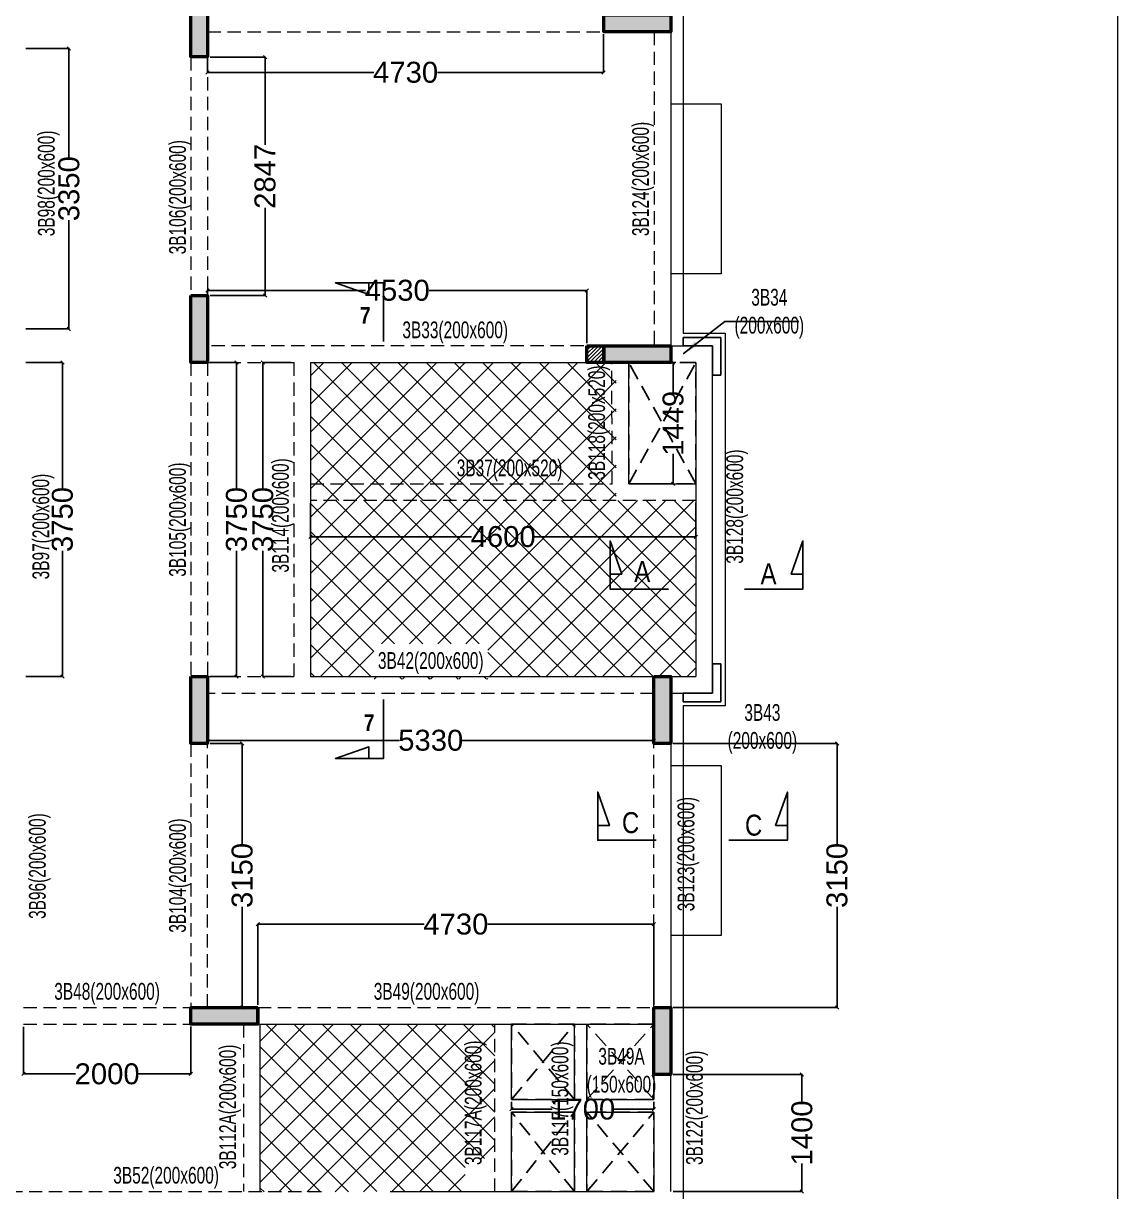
# Model space of a CAD drawing. Header units: millimetres. Extents: x 26 to 37382, y 45 to 77360.
# Drawn here: x 24316 to 37382, y 35450 to 49399 of the extents above; entities that cross this region are included whole.
import ezdxf
from ezdxf.enums import TextEntityAlignment as Align

# ---------------------------------------------------------------- set-up
doc = ezdxf.new("R2010")
doc.units = ezdxf.units.MM
for name, pattern in [('CONTINU', [0]), ('DASHED', [0.75, 0.5, -0.25]), ('HIDDEN', [9.525, 6.35, -3.175])]:
    doc.linetypes.add(name, pattern=pattern)
for name, color, linetype, lineweight in [('A-BOXING PROJECTION', 8, 'Continuous', 9), ('A-CLMN', 5, 'Continuous', 50), ('A-CONC', 5, 'Continuous', 40), ('A-CONC-PATT', 253, 'Continuous', 0), ('S - BEAM', 7, 'Continuous', 13), ('S - BEAM TXT', 30, 'Continuous', 13), ('STR-Stair', 1, 'Continuous', 13)]:
    doc.layers.add(name, color=color, linetype=linetype, lineweight=lineweight)
for name, color, linetype in [('BAND DETAILS', 2, 'Continuous'), ('PC-Detail-Light', 7, 'Continuous'), ('S-DIM', 8, 'Continuous'), ('SECTION', 4, 'CONTINU'), ('SL-FW-HIDDEN', 1, 'Continuous'), ('TOILET SUNK BY80', 240, 'Continuous')]:
    doc.layers.add(name, color=color, linetype=linetype)
doc.styles.add('S - GRID TXT', font='ARIALNB.TTF')
doc.styles.add('SD', font='ARIALNB.TTF')
doc.styles.add('SED', font='ARIALN.TTF', dxfattribs={"height": 50})
doc.styles.add('SOBHA', font='arial.ttf')
doc.styles.add('TITLE', font='tahoma.ttf')
doc.dimstyles.new('S--20', dxfattribs={"dimscale": 20, "dimtxt": 12.5, "dimasz": 2, "dimexe": 0.25, "dimexo": 1.5, "dimgap": 0.1, "dimtad": 0, "dimdec": 0, "dimrnd": 0.0005, "dimzin": 0, "dimdsep": 46, "dimtxsty": 'SOBHA', "dimblk": 'OBLIQUE', "dimcen": 0.09, "dimclrd": 8, "dimclre": 8, "dimclrt": 4, "dimadec": 0, "dimazin": 0, "dimtfac": 1, "dimtdec": 0, "dimtofl": 0, "dimtmove": 0, "dimatfit": 3, "dimfxl": 0.18, "dimtolj": 1, "dimtzin": 0, "dimlwd": -1, "dimlwe": -1, "dimarcsym": 0})

# ---------------------------------------------------------------- blocks, each defined once
blk = doc.blocks.new('*U80')
at = {"layer": 'SL-FW-HIDDEN', "linetype": 'HIDDEN', "ltscale": 30}
for p, q in [((801, 1449), (0, 0)), ((0, 1449), (801, 0))]:
    blk.add_line(p, q, dxfattribs=at)
blk.add_lwpolyline([(0, 1449), (801, 1449), (801, 0), (0, 0)], close=True, dxfattribs=at)
at = {"layer": 'SL-FW-HIDDEN', "linetype": 'DASHED', "ltscale": 250, "style": 'TITLE'}
blk.add_attdef('DECRIPTION', text='', height=125, dxfattribs=at).set_placement((960, 116), align=Align.MIDDLE_CENTER)
blk = doc.blocks.new('_Oblique')
at = {"color": 0, "linetype": 'ByBlock', "lineweight": -2}
blk.add_line((-0.5, -0.5), (0.5, 0.5), dxfattribs=at)
blk = doc.blocks.new('*U90')
at = {"layer": 'SL-FW-HIDDEN', "linetype": 'HIDDEN', "ltscale": 30}
for p, q in [((800, 900), (0, 0)), ((0, 900), (800, 0))]:
    blk.add_line(p, q, dxfattribs=at)
blk.add_lwpolyline([(0, 900), (800, 900), (800, 0), (0, 0)], close=True, dxfattribs=at)
at = {"layer": 'SL-FW-HIDDEN', "linetype": 'DASHED', "ltscale": 250, "style": 'TITLE'}
blk.add_attdef('DECRIPTION', text='', height=125, dxfattribs=at).set_placement((960, 116), align=Align.MIDDLE_CENTER)
blk = doc.blocks.new('*U92')
at = {"layer": 'SL-FW-HIDDEN', "linetype": 'HIDDEN', "ltscale": 30}
for p, q in [((800, 949), (0, 0)), ((0, 949), (800, 0))]:
    blk.add_line(p, q, dxfattribs=at)
blk.add_lwpolyline([(0, 949), (800, 949), (800, 0), (0, 0)], close=True, dxfattribs=at)
at = {"layer": 'SL-FW-HIDDEN', "linetype": 'DASHED', "ltscale": 250, "style": 'TITLE'}
blk.add_attdef('DECRIPTION', text='', height=125, dxfattribs=at).set_placement((960, 116), align=Align.MIDDLE_CENTER)
blk = doc.blocks.new('*U89')
at = {"layer": 'SL-FW-HIDDEN', "linetype": 'HIDDEN', "ltscale": 30}
for p, q in [((750, 900), (0, 0)), ((0, 900), (750, 0))]:
    blk.add_line(p, q, dxfattribs=at)
blk.add_lwpolyline([(0, 900), (750, 900), (750, 0), (0, 0)], close=True, dxfattribs=at)
at = {"layer": 'SL-FW-HIDDEN', "linetype": 'DASHED', "ltscale": 250, "style": 'TITLE'}
blk.add_attdef('DECRIPTION', text='', height=125, dxfattribs=at).set_placement((960, 116), align=Align.MIDDLE_CENTER)
blk = doc.blocks.new('*U91')
at = {"layer": 'SL-FW-HIDDEN', "linetype": 'HIDDEN', "ltscale": 30}
for p, q in [((750, 950), (0, 0)), ((0, 950), (750, 0))]:
    blk.add_line(p, q, dxfattribs=at)
blk.add_lwpolyline([(0, 950), (750, 950), (750, 0), (0, 0)], close=True, dxfattribs=at)
at = {"layer": 'SL-FW-HIDDEN', "linetype": 'DASHED', "ltscale": 250, "style": 'TITLE'}
blk.add_attdef('DECRIPTION', text='', height=125, dxfattribs=at).set_placement((960, 116), align=Align.MIDDLE_CENTER)
blk = doc.blocks.new('FFR')
at = {"layer": 'A-CONC-PATT'}
h = blk.add_hatch(color=256, dxfattribs=at)
h.dxf.hatch_style = 1
h.paths.add_polyline_path([(18370, 20080), (18170, 20080), (18170, 19280), (18370, 19280)])
h = blk.add_hatch(color=256, dxfattribs=at)
h.dxf.hatch_style = 1
h.paths.add_polyline_path([(23900, 19580), (23900, 19780), (23100, 19780), (23100, 19580)])
h = blk.add_hatch(color=256, dxfattribs=at)
h.dxf.hatch_style = 1
h.paths.add_polyline_path([(18370, 16430), (18170, 16430), (18170, 15630), (18370, 15630)])
h = blk.add_hatch(color=256, dxfattribs=at)
h.dxf.hatch_style = 1
h.paths.add_polyline_path([(23900, 15630), (23900, 15830), (23100, 15830), (23100, 15630)])
h = blk.add_hatch(color=256, dxfattribs=at)
h.dxf.hatch_style = 1
h.paths.add_polyline_path([(18370, 11880), (18170, 11880), (18170, 11080), (18370, 11080)])
h = blk.add_hatch(color=256, dxfattribs=at)
h.dxf.hatch_style = 1
h.paths.add_polyline_path([(23900, 11880), (23700, 11880), (23700, 11080), (23900, 11080)])
h = blk.add_hatch(color=256, dxfattribs=at)
h.dxf.hatch_style = 1
h.paths.add_polyline_path([(18970, 7730), (18970, 7930), (18170, 7930), (18170, 7730)])
h = blk.add_hatch(color=256, dxfattribs=at)
h.dxf.hatch_style = 1
h.paths.add_polyline_path([(23900, 7930), (23700, 7930), (23700, 7130), (23900, 7130)])
at = {"layer": 'PC-Detail-Light', "linetype": 'ByBlock'}
h = blk.add_hatch(dxfattribs=at)
h.set_pattern_fill('ANSI31', color=8, scale=10)
h.set_pattern_definition([(45, (40025.56, 2210502.12), (-22.4506403, 22.4506403), [])])
h.paths.add_polyline_path([(22900, 15830), (23100, 15830), (23100, 15630), (22900, 15630)])
at = {"layer": 'A-CLMN'}
for points, elevation in [([(18170, 20080), (18370, 20080), (18370, 19280), (18170, 19280)], 1), ([(23900, 19780), (23900, 19580), (23100, 19580), (23100, 19780)], 1), ([(22900, 15830), (23100, 15830), (23100, 15630), (22900, 15630)], 0), ([(23900, 15830), (23900, 15630), (23100, 15630), (23100, 15830)], 0)]:
    blk.add_lwpolyline(points, close=True, dxfattribs=dict(at, elevation=elevation))
for points in [[(18170, 16430), (18370, 16430), (18370, 15630), (18170, 15630)], [(18170, 11880), (18370, 11880), (18370, 11080), (18170, 11080)], [(23700, 11880), (23900, 11880), (23900, 11080), (23700, 11080)], [(18970, 7930), (18970, 7730), (18170, 7730), (18170, 7930)], [(23700, 7930), (23900, 7930), (23900, 7130), (23700, 7130)]]:
    blk.add_lwpolyline(points, close=True, dxfattribs=at)
at = {"layer": 'A-CLMN', "elevation": 0}
blk.add_lwpolyline([(18970, 7730), (18970, 7930)], dxfattribs=at)
at = {"layer": 'A-CONC', "ltscale": 50, "elevation": 0}
blk.add_lwpolyline([(18170, 7930), (18170, 7730)], dxfattribs=at)
blk.add_lwpolyline([(18170, 7930), (18170, 7730)], dxfattribs=at)
blk = doc.blocks.new('ELEVATION FEATURE - ELEVATION FEATURE-2962623-SECOND FLOOR LEVEL')
at = {"layer": 'A-BOXING PROJECTION', "color": 2}
for p, q in [((5002168, 4974916), (5002168, 4970966)), ((5002168, 4970966), (5002168, 4968226)), ((5002168, 4968226), (5002668, 4968226)), ((5002668, 4968226), (5002668, 4963776)), ((5002668, 4963776), (5002168, 4963776)), ((5002168, 4963776), (5002168, 4963066)), ((5002168, 4963066), (5002168, 4952096))]:
    blk.add_line(p, q, dxfattribs=at)
at = {"layer": 'A-BOXING PROJECTION', "color": 2, "lineweight": 25}
for p, q in [((5002168, 4968176), (5002168, 4968076)), ((5002618, 4968176), (5002168, 4968176)), ((5002168, 4968076), (5002518, 4968076)), ((5002518, 4968076), (5002518, 4967726)), ((5002618, 4967726), (5002618, 4968176)), ((5002518, 4967726), (5002618, 4967726)), ((5002618, 4964276), (5002518, 4964276)), ((5002518, 4964276), (5002518, 4963926)), ((5002618, 4963826), (5002618, 4964276)), ((5002518, 4963926), (5002168, 4963926)), ((5002168, 4963926), (5002168, 4963826)), ((5002168, 4963826), (5002618, 4963826))]:
    blk.add_line(p, q, dxfattribs=at)
blk = doc.blocks.new('A$C420997f2')
at = {"layer": 'SECTION', "color": 5, "ltscale": 1000}
for points, elevation in [([(23674, 11725), (22977, 11725), (22977, 12300), (23116, 11901), (22977, 11901)], -1), ([(24581, 11725), (25279, 11725), (25279, 12300), (25139, 11901), (25279, 11901)], 0), ([(23527, 8725), (22830, 8725), (22830, 9300), (22969, 8902), (22830, 8902)], -1), ([(24395, 8725), (25093, 8725), (25093, 9300), (24953, 8902), (25093, 8902)], 0)]:
    blk.add_lwpolyline(points, dxfattribs=dict(at, elevation=elevation))
at = {"layer": 'SECTION', "linetype": 'Continuous', "style": 'SED'}
for s, p in [('A', (23265, 11811, -1)), ('A', (24773, 11781, 0)), ('C', (23118, 8811, -1)), ('C', (24587, 8781, 0))]:
    blk.add_text(s, height=250, rotation=0.0105, dxfattribs=at).set_placement(p)
blk = doc.blocks.new('*D260')
at = {"layer": 'Defpoints', "color": 0, "linetype": 'ByBlock', "transparency": 16777216}
for p in [(26515, 49300, 1), (31245, 49300, 1), (31245, 48814)]:
    blk.add_point(p, dxfattribs=at)
at = {"layer": 'S-DIM', "color": 8, "transparency": 16777216}
for p, q in [((26515, 49270), (26515, 48809)), ((31245, 49270), (31245, 48809)), ((26515, 48814), (28500, 48814)), ((31245, 48814), (29260, 48814))]:
    blk.add_line(p, q, dxfattribs=at)
at = {"layer": 'S-DIM', "color": 8, "linetype": 'ByBlock', "transparency": 16777216, "xscale": 40, "yscale": 40, "zscale": 40, "rotation": 180}
blk.add_blockref('_Oblique', (26515, 48814), dxfattribs=at)
at = {"layer": 'S-DIM', "color": 8, "linetype": 'ByBlock', "transparency": 16777216, "xscale": 40, "yscale": 40, "zscale": 40}
blk.add_blockref('_Oblique', (31245, 48814), dxfattribs=at)
at = {"layer": 'S-DIM', "color": 4, "linetype": 'ByBlock', "transparency": 16777216, "insert": (28880, 48814), "char_height": 250, "attachment_point": 5, "style": 'SOBHA'}
blk.add_mtext('\\A1;4730', dxfattribs=at)
blk = doc.blocks.new('*D370')
at = {"layer": 'Defpoints', "color": 0, "linetype": 'ByBlock', "transparency": 16777216}
for p in [(31045, 46211), (26515, 45550), (31045, 45550, 0)]:
    blk.add_point(p, dxfattribs=at)
at = {"layer": 'S-DIM', "color": 8, "transparency": 16777216}
for p, q in [((26515, 45580), (26515, 46216)), ((26515, 46211), (28401, 46211)), ((31045, 46211), (29160, 46211)), ((31045, 45580), (31045, 46216))]:
    blk.add_line(p, q, dxfattribs=at)
at = {"layer": 'S-DIM', "color": 8, "linetype": 'ByBlock', "transparency": 16777216, "xscale": 40, "yscale": 40, "zscale": 40, "rotation": 180}
blk.add_blockref('_Oblique', (26515, 46211), dxfattribs=at)
at = {"layer": 'S-DIM', "color": 8, "linetype": 'ByBlock', "transparency": 16777216, "xscale": 40, "yscale": 40, "zscale": 40}
blk.add_blockref('_Oblique', (31045, 46211), dxfattribs=at)
at = {"layer": 'S-DIM', "color": 4, "linetype": 'ByBlock', "transparency": 16777216, "insert": (28780, 46211), "char_height": 250, "attachment_point": 5, "style": 'SOBHA'}
blk.add_mtext('\\A1;4530', dxfattribs=at)
blk = doc.blocks.new('*D371')
at = {"layer": 'Defpoints', "color": 0, "linetype": 'ByBlock', "transparency": 16777216}
for p in [(27745, 43702), (32345, 43703, -1), (32345, 43270)]:
    blk.add_point(p, dxfattribs=at)
at = {"layer": 'S-DIM', "color": 8, "transparency": 16777216}
for p, q in [((27745, 43672), (27745, 43265)), ((32345, 43673), (32345, 43265)), ((27745, 43270), (29666, 43270)), ((32345, 43270), (30425, 43270))]:
    blk.add_line(p, q, dxfattribs=at)
at = {"layer": 'S-DIM', "color": 8, "linetype": 'ByBlock', "transparency": 16777216, "xscale": 40, "yscale": 40, "zscale": 40, "rotation": 180}
blk.add_blockref('_Oblique', (27745, 43270), dxfattribs=at)
at = {"layer": 'S-DIM', "color": 8, "linetype": 'ByBlock', "transparency": 16777216, "xscale": 40, "yscale": 40, "zscale": 40}
blk.add_blockref('_Oblique', (32345, 43270), dxfattribs=at)
at = {"layer": 'S-DIM', "color": 4, "linetype": 'ByBlock', "transparency": 16777216, "insert": (30045, 43270), "char_height": 250, "attachment_point": 5, "style": 'SOBHA'}
blk.add_mtext('\\A1;4600', dxfattribs=at)
blk = doc.blocks.new('*D374')
at = {"layer": 'Defpoints', "color": 0, "linetype": 'ByBlock', "transparency": 16777216}
for p in [(26515, 41400), (31845, 41400, 0), (31845, 40838)]:
    blk.add_point(p, dxfattribs=at)
at = {"layer": 'S-DIM', "color": 8, "transparency": 16777216}
for p, q in [((26515, 41370), (26515, 40833)), ((31845, 41370), (31845, 40833)), ((26515, 40838), (28806, 40838)), ((31845, 40838), (29555, 40838))]:
    blk.add_line(p, q, dxfattribs=at)
at = {"layer": 'S-DIM', "color": 8, "linetype": 'ByBlock', "transparency": 16777216, "xscale": 40, "yscale": 40, "zscale": 40, "rotation": 180}
blk.add_blockref('_Oblique', (26515, 40838), dxfattribs=at)
at = {"layer": 'S-DIM', "color": 8, "linetype": 'ByBlock', "transparency": 16777216, "xscale": 40, "yscale": 40, "zscale": 40}
blk.add_blockref('_Oblique', (31845, 40838), dxfattribs=at)
at = {"layer": 'S-DIM', "color": 4, "linetype": 'ByBlock', "transparency": 16777216, "insert": (29180, 40838), "char_height": 250, "attachment_point": 5, "style": 'SOBHA'}
blk.add_mtext('\\A1;5330', dxfattribs=at)
blk = doc.blocks.new('*D266')
at = {"layer": 'Defpoints', "color": 0, "linetype": 'ByBlock', "transparency": 16777216}
for p in [(24316, 37449, 0), (26315, 37450, 0), (26315, 36855)]:
    blk.add_point(p, dxfattribs=at)
at = {"layer": 'S-DIM', "color": 8, "transparency": 16777216}
for p, q in [((24316, 37419), (24316, 36850)), ((26315, 37420), (26315, 36850)), ((24316, 36855), (24939, 36855)), ((26315, 36855), (25693, 36855))]:
    blk.add_line(p, q, dxfattribs=at)
at = {"layer": 'S-DIM', "color": 8, "linetype": 'ByBlock', "transparency": 16777216, "xscale": 40, "yscale": 40, "zscale": 40, "rotation": 180}
blk.add_blockref('_Oblique', (24316, 36855), dxfattribs=at)
at = {"layer": 'S-DIM', "color": 8, "linetype": 'ByBlock', "transparency": 16777216, "xscale": 40, "yscale": 40, "zscale": 40}
blk.add_blockref('_Oblique', (26315, 36855), dxfattribs=at)
at = {"layer": 'S-DIM', "color": 4, "linetype": 'ByBlock', "transparency": 16777216, "insert": (25316, 36855), "char_height": 250, "attachment_point": 5, "style": 'SOBHA'}
blk.add_mtext('\\A1;2000', dxfattribs=at)
blk = doc.blocks.new('*D378')
at = {"layer": 'Defpoints', "color": 0, "linetype": 'ByBlock', "transparency": 16777216}
for p in [(31845, 38643), (27115, 37650, 0), (31845, 37650)]:
    blk.add_point(p, dxfattribs=at)
at = {"layer": 'S-DIM', "color": 8, "transparency": 16777216}
for p, q in [((27115, 37680), (27115, 38648)), ((27115, 38643), (29101, 38643)), ((31845, 38643), (29860, 38643)), ((31845, 37680), (31845, 38648))]:
    blk.add_line(p, q, dxfattribs=at)
at = {"layer": 'S-DIM', "color": 8, "linetype": 'ByBlock', "transparency": 16777216, "xscale": 40, "yscale": 40, "zscale": 40, "rotation": 180}
blk.add_blockref('_Oblique', (27115, 38643), dxfattribs=at)
at = {"layer": 'S-DIM', "color": 8, "linetype": 'ByBlock', "transparency": 16777216, "xscale": 40, "yscale": 40, "zscale": 40}
blk.add_blockref('_Oblique', (31845, 38643), dxfattribs=at)
at = {"layer": 'S-DIM', "color": 4, "linetype": 'ByBlock', "transparency": 16777216, "insert": (29480, 38643), "char_height": 250, "attachment_point": 5, "style": 'SOBHA'}
blk.add_mtext('\\A1;4730', dxfattribs=at)
blk = doc.blocks.new('*D267')
at = {"layer": 'Defpoints', "color": 0, "linetype": 'ByBlock', "transparency": 16777216}
for p in [(30145, 36550, -1), (31845, 36550, -1), (31845, 36434)]:
    blk.add_point(p, dxfattribs=at)
at = {"layer": 'S-DIM', "color": 8, "transparency": 16777216}
for p, q in [((30145, 36520), (30145, 36429)), ((30145, 36434), (30632, 36434)), ((31845, 36434), (31359, 36434)), ((31845, 36520), (31845, 36429))]:
    blk.add_line(p, q, dxfattribs=at)
at = {"layer": 'S-DIM', "color": 8, "linetype": 'ByBlock', "transparency": 16777216, "xscale": 40, "yscale": 40, "zscale": 40, "rotation": 180}
blk.add_blockref('_Oblique', (30145, 36434), dxfattribs=at)
at = {"layer": 'S-DIM', "color": 8, "linetype": 'ByBlock', "transparency": 16777216, "xscale": 40, "yscale": 40, "zscale": 40}
blk.add_blockref('_Oblique', (31845, 36434), dxfattribs=at)
at = {"layer": 'S-DIM', "color": 4, "linetype": 'ByBlock', "transparency": 16777216, "insert": (30995, 36434), "char_height": 250, "attachment_point": 5, "style": 'SOBHA'}
blk.add_mtext('\\A1;1700', dxfattribs=at)
blk = doc.blocks.new('*D340')
at = {"layer": 'Defpoints', "color": 0, "linetype": 'ByBlock', "transparency": 16777216}
for p in [(24315, 45350, 0), (24782, 45350), (24315, 41600, 0)]:
    blk.add_point(p, dxfattribs=at)
at = {"layer": 'S-DIM', "color": 8, "transparency": 16777216}
for p, q in [((24345, 45350), (24787, 45350)), ((24782, 45350), (24782, 43849)), ((24782, 41600), (24782, 43100)), ((24345, 41600), (24787, 41600))]:
    blk.add_line(p, q, dxfattribs=at)
at = {"layer": 'S-DIM', "color": 8, "linetype": 'ByBlock', "transparency": 16777216, "xscale": 40, "yscale": 40, "zscale": 40}
for p, rotation in [((24782, 45350), 90), ((24782, 41600), 270)]:
    blk.add_blockref('_Oblique', p, dxfattribs=dict(at, rotation=rotation))
at = {"layer": 'S-DIM', "color": 4, "linetype": 'ByBlock', "transparency": 16777216, "insert": (24782, 43475), "char_height": 250, "attachment_point": 5, "rotation": 90, "style": 'SOBHA'}
blk.add_mtext('\\A1;3750', dxfattribs=at)
blk = doc.blocks.new('*D341')
at = {"layer": 'Defpoints', "color": 0, "linetype": 'ByBlock', "transparency": 16777216}
for p in [(24315, 49100, 1), (24315, 45750, 0), (24860, 45750)]:
    blk.add_point(p, dxfattribs=at)
at = {"layer": 'S-DIM', "color": 8, "transparency": 16777216}
for p, q in [((24345, 49100), (24865, 49100)), ((24860, 49100), (24860, 47799)), ((24860, 45750), (24860, 47050)), ((24345, 45750), (24865, 45750))]:
    blk.add_line(p, q, dxfattribs=at)
at = {"layer": 'S-DIM', "color": 8, "linetype": 'ByBlock', "transparency": 16777216, "xscale": 40, "yscale": 40, "zscale": 40}
for p, rotation in [((24860, 49100), 90), ((24860, 45750), 270)]:
    blk.add_blockref('_Oblique', p, dxfattribs=dict(at, rotation=rotation))
at = {"layer": 'S-DIM', "color": 4, "linetype": 'ByBlock', "transparency": 16777216, "insert": (24860, 47425), "char_height": 250, "attachment_point": 5, "rotation": 90, "style": 'SOBHA'}
blk.add_mtext('\\A1;3350', dxfattribs=at)
blk = doc.blocks.new('*D347')
at = {"layer": 'Defpoints', "color": 0, "linetype": 'ByBlock', "transparency": 16777216}
for p in [(26515, 40800), (26929, 40800), (26515, 37650)]:
    blk.add_point(p, dxfattribs=at)
at = {"layer": 'S-DIM', "color": 8, "transparency": 16777216}
for p, q in [((26545, 40800), (26934, 40800)), ((26929, 40800), (26929, 39599)), ((26929, 37650), (26929, 38850)), ((26545, 37650), (26934, 37650))]:
    blk.add_line(p, q, dxfattribs=at)
at = {"layer": 'S-DIM', "color": 8, "linetype": 'ByBlock', "transparency": 16777216, "xscale": 40, "yscale": 40, "zscale": 40}
for p, rotation in [((26929, 40800), 90), ((26929, 37650), 270)]:
    blk.add_blockref('_Oblique', p, dxfattribs=dict(at, rotation=rotation))
at = {"layer": 'S-DIM', "color": 4, "linetype": 'ByBlock', "transparency": 16777216, "insert": (26929, 39225), "char_height": 250, "attachment_point": 5, "rotation": 90, "style": 'SOBHA'}
blk.add_mtext('\\A1;3150', dxfattribs=at)
blk = doc.blocks.new('*D348')
at = {"layer": 'Defpoints', "color": 0, "linetype": 'ByBlock', "transparency": 16777216}
for p in [(26515, 45350, 0), (26515, 41600, 0), (26861, 41600)]:
    blk.add_point(p, dxfattribs=at)
at = {"layer": 'S-DIM', "color": 8, "transparency": 16777216}
for p, q in [((26545, 45350), (26866, 45350)), ((26861, 45350), (26861, 43849)), ((26861, 41600), (26861, 43100)), ((26545, 41600), (26866, 41600))]:
    blk.add_line(p, q, dxfattribs=at)
at = {"layer": 'S-DIM', "color": 8, "linetype": 'ByBlock', "transparency": 16777216, "xscale": 40, "yscale": 40, "zscale": 40}
for p, rotation in [((26861, 45350), 90), ((26861, 41600), 270)]:
    blk.add_blockref('_Oblique', p, dxfattribs=dict(at, rotation=rotation))
at = {"layer": 'S-DIM', "color": 4, "linetype": 'ByBlock', "transparency": 16777216, "insert": (26861, 43475), "char_height": 250, "attachment_point": 5, "rotation": 90, "style": 'SOBHA'}
blk.add_mtext('\\A1;3750', dxfattribs=at)
blk = doc.blocks.new('*D349')
at = {"layer": 'Defpoints', "color": 0, "linetype": 'ByBlock', "transparency": 16777216}
for p in [(26516, 48996, 0), (26516, 46149, 0), (27202, 46149)]:
    blk.add_point(p, dxfattribs=at)
at = {"layer": 'S-DIM', "color": 8, "transparency": 16777216}
for p, q in [((26546, 48996), (27207, 48996)), ((27202, 48996), (27202, 47950)), ((27202, 46149), (27202, 47195)), ((26546, 46149), (27207, 46149))]:
    blk.add_line(p, q, dxfattribs=at)
at = {"layer": 'S-DIM', "color": 8, "linetype": 'ByBlock', "transparency": 16777216, "xscale": 40, "yscale": 40, "zscale": 40}
for p, rotation in [((27202, 48996), 90), ((27202, 46149), 270)]:
    blk.add_blockref('_Oblique', p, dxfattribs=dict(at, rotation=rotation))
at = {"layer": 'S-DIM', "color": 4, "linetype": 'ByBlock', "transparency": 16777216, "insert": (27202, 47573), "char_height": 250, "attachment_point": 5, "rotation": 90, "style": 'SOBHA'}
blk.add_mtext('\\A1;2847', dxfattribs=at)
blk = doc.blocks.new('*D316')
at = {"layer": 'Defpoints', "color": 0, "linetype": 'ByBlock', "transparency": 16777216}
for p in [(27176, 45350), (27545, 45350), (27545, 41600)]:
    blk.add_point(p, dxfattribs=at)
at = {"layer": 'S-DIM', "color": 8, "transparency": 16777216}
for p, q in [((27515, 45350), (27171, 45350)), ((27176, 45350), (27176, 43849)), ((27176, 41600), (27176, 43100)), ((27515, 41600), (27171, 41600))]:
    blk.add_line(p, q, dxfattribs=at)
at = {"layer": 'S-DIM', "color": 8, "linetype": 'ByBlock', "transparency": 16777216, "xscale": 40, "yscale": 40, "zscale": 40}
for p, rotation in [((27176, 45350), 90), ((27176, 41600), 270)]:
    blk.add_blockref('_Oblique', p, dxfattribs=dict(at, rotation=rotation))
at = {"layer": 'S-DIM', "color": 4, "linetype": 'ByBlock', "transparency": 16777216, "insert": (27176, 43475), "char_height": 250, "attachment_point": 5, "rotation": 90, "style": 'SOBHA'}
blk.add_mtext('\\A1;3750', dxfattribs=at)
blk = doc.blocks.new('*D230')
at = {"layer": 'Defpoints', "color": 0, "linetype": 'ByBlock', "transparency": 16777216}
for p in [(31544, 45349, 0), (32075, 45349), (31545, 43900, 0)]:
    blk.add_point(p, dxfattribs=at)
at = {"layer": 'S-DIM', "color": 8, "transparency": 16777216}
for p, q in [((31574, 45349), (32080, 45349)), ((32075, 45349), (32075, 44988)), ((32075, 43900), (32075, 44261)), ((31575, 43900), (32080, 43900))]:
    blk.add_line(p, q, dxfattribs=at)
at = {"layer": 'S-DIM', "color": 8, "linetype": 'ByBlock', "transparency": 16777216, "xscale": 40, "yscale": 40, "zscale": 40}
for p, rotation in [((32075, 45349), 90), ((32075, 43900), 270)]:
    blk.add_blockref('_Oblique', p, dxfattribs=dict(at, rotation=rotation))
at = {"layer": 'S-DIM', "color": 4, "linetype": 'ByBlock', "transparency": 16777216, "insert": (32075, 44624), "char_height": 250, "attachment_point": 5, "rotation": 90, "style": 'SOBHA'}
blk.add_mtext('\\A1;1449', dxfattribs=at)
blk = doc.blocks.new('*D232')
at = {"layer": 'Defpoints', "color": 0, "linetype": 'ByBlock', "transparency": 16777216}
for p in [(32045, 36850, 0), (33613, 36850), (32045, 35450, 1)]:
    blk.add_point(p, dxfattribs=at)
at = {"layer": 'S-DIM', "color": 8, "transparency": 16777216}
for p, q in [((32075, 36850), (33618, 36850)), ((33613, 36850), (33613, 36513)), ((33613, 35450), (33613, 35787)), ((32075, 35450), (33618, 35450))]:
    blk.add_line(p, q, dxfattribs=at)
at = {"layer": 'S-DIM', "color": 8, "linetype": 'ByBlock', "transparency": 16777216, "xscale": 40, "yscale": 40, "zscale": 40}
for p, rotation in [((33613, 36850), 90), ((33613, 35450), 270)]:
    blk.add_blockref('_Oblique', p, dxfattribs=dict(at, rotation=rotation))
at = {"layer": 'S-DIM', "color": 4, "linetype": 'ByBlock', "transparency": 16777216, "insert": (33613, 36150), "char_height": 250, "attachment_point": 5, "rotation": 90, "style": 'SOBHA'}
blk.add_mtext('\\A1;1400', dxfattribs=at)
blk = doc.blocks.new('*D233')
at = {"layer": 'Defpoints', "color": 0, "linetype": 'ByBlock', "transparency": 16777216}
for p in [(32045, 40800, 0), (34032, 40800), (32045, 37650, 0)]:
    blk.add_point(p, dxfattribs=at)
at = {"layer": 'S-DIM', "color": 8, "transparency": 16777216}
for p, q in [((32075, 40800), (34037, 40800)), ((34032, 40800), (34032, 39599)), ((34032, 37650), (34032, 38850)), ((32075, 37650), (34037, 37650))]:
    blk.add_line(p, q, dxfattribs=at)
at = {"layer": 'S-DIM', "color": 8, "linetype": 'ByBlock', "transparency": 16777216, "xscale": 40, "yscale": 40, "zscale": 40}
for p, rotation in [((34032, 40800), 90), ((34032, 37650), 270)]:
    blk.add_blockref('_Oblique', p, dxfattribs=dict(at, rotation=rotation))
at = {"layer": 'S-DIM', "color": 4, "linetype": 'ByBlock', "transparency": 16777216, "insert": (34032, 39225), "char_height": 250, "attachment_point": 5, "rotation": 90, "style": 'SOBHA'}
blk.add_mtext('\\A1;3150', dxfattribs=at)
blk = doc.blocks.new('SECOND FLOOR ROOF FRAMING LAYOUT')
at = {"layer": 'TOILET SUNK BY80'}
h = blk.add_hatch(dxfattribs=at)
h.set_pattern_fill('ANSI37', color=256, scale=75, style=0)
h.set_pattern_definition([(45, (283947.7, -710907.1), (-168.379802, 168.379802), []), (135, (283947.7, -710907.1), (-168.379802, -168.379802), [])])
h.paths.add_polyline_path([(128324, -2559454), (124674, -2559458), (124674, -2561103), (128324, -2561099)])
h = blk.add_hatch(dxfattribs=at)
h.set_pattern_fill('ANSI37', color=256, scale=75, style=0)
h.set_pattern_definition([(45, (-66633.12, -372481.6), (-168.379802, 168.379802), []), (135, (-66633.12, -372481.6), (-168.379802, -168.379802), [])])
h.paths.add_polyline_path([(124674, -2561101), (124674, -2563204), (128775, -2563204), (128975, -2563204), (129275, -2563204), (129275, -2561101)])
h.paths.add_polyline_path([(125431, -2563235), (126790, -2563235), (126790, -2562813), (125431, -2562813)])
h = blk.add_hatch(dxfattribs=at)
h.set_pattern_fill('ANSI37', color=256, scale=75, style=0)
h.paths.add_polyline_path([(126874, -2567354), (124075, -2567355), (124074, -2569355), (125625, -2569354), (125625, -2569354), (126874, -2569354)])
h.paths.add_polyline_path([(126523, -2569354), (126875, -2569354), (126873, -2568959), (126521, -2568959)])
at = {"layer": 'S - BEAM', "linetype": 'HIDDEN', "ltscale": 25}
for p, q in [((123444, -2555504, 1), (128174, -2555504, 1)), ((128775, -2555504, 0), (128775, -2559254, 0)), ((123245, -2555807, 0), (123245, -2558654, 0)), ((123445, -2555807, 0), (123445, -2558654, 0)), ((128174, -2559254, 0), (123444, -2559254)), ((129475, -2559254, 1), (129475, -2559454, 1)), ((123244, -2559454, 0), (123244, -2563204, 0)), ((123444, -2559454, 0), (123444, -2563204, 0)), ((123444, -2559454, 0), (124474, -2559454, 0)), ((124474, -2559454), (124474, -2560904, -1)), ((129275, -2559454, 1), (128975, -2559454, 1)), ((124474, -2560904), (124474, -2563204)), ((123444, -2563204), (124474, -2563204, -1)), ((129474, -2563204), (129474, -2563404)), ((128774, -2563404, 0), (123444, -2563404)), ((123244, -2564004), (123244, -2567154)), ((123444, -2567154), (123444, -2564004)), ((128774, -2567154, 0), (128774, -2564004, 0)), ((121245, -2567154, 0), (123245, -2567154, 0)), ((124044, -2567154), (128774, -2567154)), ((121245, -2567354, 0), (123245, -2567354, 0)), ((123874, -2567354, 0), (123874, -2569354, 0)), ((121074, -2569354, 0), (124824, -2569354, 0))]:
    blk.add_line(p, q, dxfattribs=at)
at = {"layer": 'S - BEAM', "linetype": 'ByBlock', "ltscale": 25}
for p, q in [((128975, -2555504, 0), (128975, -2559254, 0)), ((128975, -2559254, 1), (129475, -2559254, 1)), ((124674, -2559454), (124674, -2560904, -1)), ((124674, -2559454), (128174, -2559454, 0)), ((129275, -2559454, 1), (129275, -2561101)), ((129474, -2563204), (129474, -2559454, 0)), ((124674, -2560904), (124674, -2563204)), ((129274, -2561100, -1), (129274, -2563204)), ((124674, -2563204), (128774, -2563204)), ((128974, -2563204, 0), (129274, -2563204)), ((129474, -2563404), (128975, -2563404, 0)), ((128974, -2564004, 0), (128974, -2567154, 0)), ((124044, -2567354), (124044, -2567354, 0)), ((124074, -2569354, 0), (124074, -2567354, 0)), ((124074, -2567354, 0), (128774, -2567354, 0)), ((128774, -2567354, 0), (128774, -2568254, -1)), ((128974, -2569354), (128974, -2567954, 0)), ((128774, -2568404, -1), (128774, -2569354, -1)), ((128774, -2568404, -1), (128774, -2569354, -1)), ((125624, -2569354, 0), (128024, -2569354, 0)), ((127973, -2569353, -2), (128773, -2569353, 0))]:
    blk.add_line(p, q, dxfattribs=at)
at = {"layer": 'S - BEAM', "color": 7, "linetype": 'ByBlock', "elevation": 0}
for points in [[(128975, -2556364), (129575, -2556364), (129575, -2558394), (128975, -2558394)], [(128975, -2564264), (129575, -2564264), (129575, -2566294), (128975, -2566294)]]:
    blk.add_lwpolyline(points, dxfattribs=at)
at = {"layer": 'S - BEAM', "linetype": 'HIDDEN', "ltscale": 25, "elevation": 0}
for points in [[(128274, -2560904), (128273, -2559454)], [(124674, -2560904), (128274, -2560904)], [(129275, -2561101), (124674, -2561101)], [(126874, -2569354), (126874, -2567354)]]:
    blk.add_lwpolyline(points, dxfattribs=at)
at = {"layer": 'S - BEAM', "linetype": 'ByBlock', "ltscale": 25}
for points, elevation in [([(128474, -2560904), (128473, -2559454)], 0), ([(128474, -2560904), (129275, -2560904)], 0), ([(127074, -2568254), (127074, -2567354)], -1), ([(127824, -2568254), (127824, -2567354)], 0), ([(127974, -2568254), (127974, -2567354)], 0), ([(127074, -2568254), (127824, -2568254)], 0), ([(127974, -2568254), (128774, -2568254)], -1), ([(127074, -2569354), (127074, -2568404)], -2), ([(127074, -2568404), (127824, -2568404)], 0), ([(127824, -2569354), (127824, -2568404)], -1), ([(127974, -2569354), (127974, -2568404)], -2), ([(127974, -2568404), (128774, -2568404)], 0)]:
    blk.add_lwpolyline(points, dxfattribs=dict(at, elevation=elevation))
at = {"layer": 'SECTION', "color": 5, "ltscale": 1000}
for points, elevation in [([(125545, -2559201), (125545, -2558503), (124970, -2558503), (125369, -2558643), (125369, -2558503)], 0), ([(125545, -2563479), (125545, -2564180), (124970, -2564180), (125369, -2564041), (125369, -2564180)], 1)]:
    blk.add_lwpolyline(points, dxfattribs=dict(at, elevation=elevation))
at = {"layer": 'SL-FW-HIDDEN', "color": 3, "linetype": 'DASHED', "lineweight": 5, "ltscale": 30, "xscale": -1, "rotation": 180}
for name, p in [('*U80', (128474, -2559454)), ('*U89', (127074, -2567354, -1)), ('*U90', (127974, -2567354, -1)), ('*U91', (127074, -2568404, -1)), ('*U92', (127974, -2568404, 0))]:
    blk.add_blockref(name, p, dxfattribs=at)
at = {"layer": 'S - BEAM TXT', "char_height": 200, "attachment_point": 8, "rotation": 90, "style": 'S - GRID TXT'}
for s, insert in [('{\\fSwis721 LtCn BT|b0|i0|c0|p34;\\W0.9;3B98(200x600)}', (121678, -2557315, 0)), ('{\\fSwis721 LtCn BT|b0|i0|c0|p34;\\W0.9;3B124(200x600)}', (128775, -2557262, 0)), ('{\\fSwis721 LtCn BT|b0|i0|c0|p34;\\W0.9;3B106(200x600)}', (123245, -2557480, 1)), ('{\\fSwis721 LtCn BT|b0|i0|c0|p34;\\W0.9;3B118(200x520)}', (128250, -2560171, 1)), ('{\\fSwis721 LtCn BT|b0|i0|c0|p34;\\W0.9;3B128(200x600)}', (129899, -2561174, -1)), ('{\\fSwis721 LtCn BT|b0|i0|c0|p34;\\W0.9;3B105(200x600)}', (123245, -2561330, 1)), ('{\\fSwis721 LtCn BT|b0|i0|c0|p34;\\W0.9;3B114(200x600)}', (124474, -2561280, -1)), ('{\\fSwis721 LtCn BT|b0|i0|c0|p34;\\W0.9;3B97(200x600)}', (121613, -2561413, 0)), ('{\\fSwis721 LtCn BT|b0|i0|c0|p34;\\W0.9;3B123(200x600)}', (129317, -2565324, 1)), ('{\\fSwis721 LtCn BT|b0|i0|c0|p34;\\W0.9;3B96(200x600)}', (121571, -2565467, 1)), ('{\\fSwis721 LtCn BT|b0|i0|c0|p34;\\W0.9;3B104(200x600)}', (123245, -2565580, 1)), ('{\\fSwis721 LtCn BT|b0|i0|c0|p34;\\W0.9;3B117A(200x600)}', (126776, -2568293, 1)), ('{\\fSwis721 LtCn BT|b0|i0|c0|p34;\\W0.9;3B117(150x600)}', (127812, -2568243, 1)), ('{\\fSwis721 LtCn BT|b0|i0|c0|p34;\\W0.9;3B122(200x600)}', (129418, -2568353, 1))]:
    blk.add_mtext(s, dxfattribs=dict(at, insert=insert))
at = {"layer": 'S - BEAM TXT', "char_height": 200, "attachment_point": 8, "style": 'S - GRID TXT'}
for s, insert in [('{\\fSwis721 LtCn BT|b0|i0|c0|p34;\\W0.9;3B34\\P(200x600)}', (130152, -2559168, 0)), ('{\\fSwis721 LtCn BT|b0|i0|c0|p34;\\W0.9;3B33(200x600)}', (126401, -2559224, 1)), ('{\\fSwis721 LtCn BT|b0|i0|c0|p34;\\W0.9;3B37(200x520)}', (127050, -2560872, -1)), ('{\\fSwis721 LtCn BT|b0|i0|c0|p34;\\W0.9;3B42(200x600)}', (126109, -2563172, 1)), ('{\\fSwis721 LtCn BT|b0|i0|c0|p34;\\W0.9;3B43\\P(200x600)}', (130069, -2564126, 0)), ('{\\fSwis721 LtCn BT|b0|i0|c0|p34;\\W0.9;3B48(200x600)}', (122244, -2567122, 1)), ('{\\fSwis721 LtCn BT|b0|i0|c0|p34;\\W0.9;3B49(200x600)}', (126059, -2567122, 1)), ('{\\fSwis721 LtCn BT|b0|i0|c0|p34;\\W0.9;3B49A\\P(150x600)}', (128387, -2568231, 1)), ('{\\fSwis721 LtCn BT|b0|i0|c0|p34;\\W0.9;3B52(200x600)}', (122949, -2569318, 1))]:
    blk.add_mtext(s, dxfattribs=dict(at, insert=insert))
at = {"layer": 'S - BEAM TXT', "color": 1, "insert": (123844, -2568342, 1), "char_height": 200, "attachment_point": 8, "rotation": 90, "style": 'S - GRID TXT'}
blk.add_mtext('{\\fSwis721 LtCn BT|b0|i0|c0|p34;\\W0.9;3B112A(200x600)}', dxfattribs=at)
at = {"layer": 'SECTION', "linetype": 'Continuous', "style": 'SD'}
for p in [(125264, -2558990, 0), (125309, -2563854, 1)]:
    blk.add_text('7', height=200, rotation=0.0105, dxfattribs=at).set_placement(p)
at = {"color": 254, "linetype": 'ByBlock', "true_color": 0xdbdbdb}
blk.add_leader([(129125, -2559350, -1), (129620, -2558963, -1), (130505, -2558963, -1)], dimstyle='S--20', override={"dimasz": 10, "dimgap": 0.1, "dimtad": 0, "dimclrd": 7}, dxfattribs=at)

msp = doc.modelspace()

# ---------------------------------------------------------------- linework, layer by layer
at = {"layer": 'STR-Stair', "linetype": 'ByBlock', "elevation": 0.1}
msp.add_lwpolyline([(25.7, 76081.6), (37382.5, 76081.6), (37382.5, 44.8), (25.7, 44.8)], close=True, dxfattribs=at)

# ---------------------------------------------------------------- block references
at = {"color": 1}
msp.add_blockref('SECOND FLOOR ROOF FRAMING LAYOUT', (-96928.8, 2604803.4), dxfattribs=at)
at = {"layer": 'A-BOXING PROJECTION'}
msp.add_blockref('ELEVATION FEATURE - ELEVATION FEATURE-2962623-SECOND FLOOR LEVEL', (-4969972.6, -4922525.9, -0.1), dxfattribs=at)
at = {"layer": 'BAND DETAILS', "linetype": 'ByBlock'}
for name, p in [('A$C420997f2', (8345.4, 30919.7)), ('FFR', (8145.4, 29719.7, -0.1))]:
    msp.add_blockref(name, p, dxfattribs=at)

# ---------------------------------------------------------------- dimensions: what is measured, and where the dimension line sits
at = {"layer": 'S-DIM', "linetype": 'ByBlock'}
for base, p1, p2, picture, middle in [((31245.4, 48814.3), (26515.2, 49299.7, 0.7), (31245.4, 49299.7, 0.7), '*D260', (28880.3, 48814.3)), ((31045.4, 46210.5), (26515.4, 45549.7), (31045.4, 45549.7, -0.3), '*D370', (28780.4, 46210.5)), ((32345.4, 43269.5), (27745.4, 43702.4), (32345.4, 43703, -0.7), '*D371', (30045.4, 43269.5)), ((31845.4, 40837.8), (26515.4, 41399.7), (31845.4, 41399.7, 0.1), '*D374', (29180.4, 40837.8)), ((31845.4, 38643.2), (27115.4, 37649.7, -0.1), (31845.4, 37649.7), '*D378', (29480.4, 38643.2)), ((26315.4, 36854.9), (24315.8, 37449, 0.2), (26315.4, 37449.7, -0.1), '*D266', (25315.6, 36854.9)), ((31845.4, 36433.7), (30145.4, 36549.7, -1.2), (31845.4, 36549.6, -0.6), '*D267', (30995.4, 36433.7))]:
    dim = msp.add_linear_dim(base=base, p1=p1, p2=p2, dimstyle='S--20', dxfattribs=at)
    dim.commit()
    dim.dimension.update_dxf_attribs({"geometry": picture, "text_midpoint": middle})
for base, p1, p2, picture, middle in [((24860, 45749.7), (24315.4, 49099.7, 0.7), (24315.4, 45749.7, 0.1), '*D341', (24860, 47424.7)), ((27202.1, 46149), (26516.1, 48996.4, 0.2), (26516.1, 46149, 0.2), '*D349', (27202.1, 47572.7)), ((24782.5, 45349.7), (24315.4, 41599.7, -0.1), (24315.4, 45349.7, 0.1), '*D340', (24782.5, 43474.7)), ((26861.1, 41599.7), (26515.4, 45349.7, 0.1), (26515.4, 41599.7, 0.1), '*D348', (26861.1, 43474.7)), ((27176.4, 45349.7), (27545.4, 41599.7), (27545.4, 45349.7), '*D316', (27176.4, 43474.7)), ((32075, 45349.1), (31544.8, 43899.7, 0.2), (31543.8, 45349.1, 0.2), '*D230', (32075, 44624.4)), ((26929.4, 40799.7), (26515.4, 37649.7), (26515.4, 40799.7), '*D347', (26929.4, 39224.7)), ((34031.9, 40799.7), (32045.4, 37649.7, 0.1), (32045.4, 40799.7, 0.1), '*D233', (34031.9, 39224.7)), ((33613.4, 36849.7), (32045.4, 35449.6, 0.5), (32045.4, 36849.7, -0.1), '*D232', (33613.4, 36149.6))]:
    dim = msp.add_linear_dim(base=base, p1=p1, p2=p2, angle=90, dimstyle='S--20', dxfattribs=at)
    dim.commit()
    dim.dimension.update_dxf_attribs({"geometry": picture, "text_midpoint": middle})

doc.saveas('drawing.dxf')
